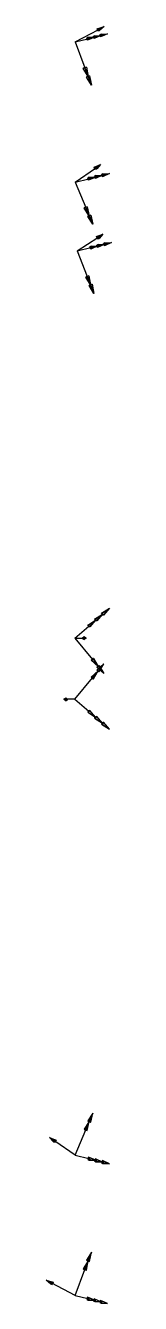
# Model space of a CAD drawing. Header units: millimetres. Extents: x -5736 to 14, y -73 to 73.
# Drawn here: x -2862.1 to -2854, y -68.4 to 69.3 of the extents above; entities that cross this region are included whole.
import ezdxf

# ---------------------------------------------------------------- set-up
doc = ezdxf.new("R2010")
doc.units = ezdxf.units.MM
for name, color, linetype in [('AutoDetect_16_66', 1, 'Continuous'), ('AutoDetect_54_64', 1, 'Continuous'), ('AutoDetect_57_55', 1, 'Continuous'), ('AutoDetect_59_61', 1, 'Continuous'), ('AutoDetect_62_58', 1, 'Continuous')]:
    doc.layers.add(name, color=color, linetype=linetype)

# ---------------------------------------------------------------- blocks, each defined once
blk = doc.blocks.new('Kontrollpunkt')
at = {"color": 0}
for q in [(0, 6), (8, 0), (0, 0, 4)]:
    blk.add_line((0, 0), q, dxfattribs=at)
for points in [[(0.25, 8, -0.25), (-0.25, 8, -0.25), (-0.25, 8, 0.25), (0, 10, 0), (-0.25, 8, -0.25), (0.25, 8, 0.25), (0, 10, 0), (0.25, 8, -0.25), (0.25, 8, 0.25), (-0.25, 8, 0.25)], [(0.25, 6, -0.25), (-0.25, 6, -0.25), (-0.25, 6, 0.25), (0, 8, 0), (-0.25, 6, -0.25), (0.25, 6, 0.25), (0, 8, 0), (0.25, 6, -0.25), (0.25, 6, 0.25), (-0.25, 6, 0.25)], [(0.25, 0.25, 4), (-0.25, 0.25, 4), (-0.25, -0.25, 4), (0, 0, 6), (-0.25, 0.25, 4), (0.25, -0.25, 4), (0, 0, 6), (0.25, 0.25, 4), (0.25, -0.25, 4), (-0.25, -0.25, 4)], [(0.25, 0.25, 6), (-0.25, 0.25, 6), (-0.25, -0.25, 6), (0, 0, 8), (-0.25, 0.25, 6), (0.25, -0.25, 6), (0, 0, 8), (0.25, 0.25, 6), (0.25, -0.25, 6), (-0.25, -0.25, 6)], [(0.25, 0.25, 8), (-0.25, 0.25, 8), (-0.25, -0.25, 8), (0, 0, 10), (-0.25, 0.25, 8), (0.25, -0.25, 8), (0, 0, 10), (0.25, 0.25, 8), (0.25, -0.25, 8), (-0.25, -0.25, 8)], [(8, 0.25, -0.25), (8, 0.25, 0.25), (8, -0.25, 0.25), (10, 0, 0), (8, 0.25, 0.25), (8, -0.25, -0.25), (10, 0, 0), (8, 0.25, -0.25), (8, -0.25, -0.25), (8, -0.25, 0.25)]]:
    blk.add_polyline3d(points, dxfattribs=at)

msp = doc.modelspace()

# ---------------------------------------------------------------- block references
at = {"layer": 'AutoDetect_16_66', "color": 1, "extrusion": (0.745265, 0.177214, -0.642788), "xscale": 0.5000000000000001, "yscale": 0.5000000000000001, "zscale": 0.5000000000000001, "rotation": 77.22452451883136}
msp.add_blockref('Kontrollpunkt', (705.09, -2106.55, -1849.31), dxfattribs=at)
at = {"layer": 'AutoDetect_54_64', "color": 1, "extrusion": (0.696357, 0.173648, -0.696371), "xscale": 0.5, "yscale": 0.5, "zscale": 0.5, "rotation": 80.28196291272884}
msp.add_blockref('Kontrollpunkt', (757.22, -2035.19, -1867.63), dxfattribs=at)
at = {"layer": 'AutoDetect_54_64', "color": 1, "extrusion": (0.743283, 0.18535, -0.642788), "xscale": 0.5000000000000001, "yscale": 0.5000000000000001, "zscale": 0.5000000000000001, "rotation": 76.28800562363772}
msp.add_blockref('Kontrollpunkt', (742.57, -1901.46, -2009.06), dxfattribs=at)
at = {"layer": 'AutoDetect_57_55', "color": 1, "extrusion": (0.74328, 0.642788, -0.185363), "xscale": 0.5, "yscale": 0.5, "zscale": 0.5, "rotation": 99.10713355319223}
msp.add_blockref('Kontrollpunkt', (1872.57, -666.44, -2072.66), dxfattribs=at)
at = {"layer": 'AutoDetect_59_61', "color": 1, "extrusion": (0.743283, -0.18535, -0.642788), "xscale": 0.5000000000000001, "yscale": 0.5000000000000001, "zscale": 0.5000000000000001, "rotation": 283.7119943763622}
msp.add_blockref('Kontrollpunkt', (-742.57, -1901.46, -2009.06), dxfattribs=at)
at = {"layer": 'AutoDetect_59_61', "color": 1, "extrusion": (0.696357, -0.173648, -0.696371), "xscale": 0.5000000000000001, "yscale": 0.5000000000000001, "zscale": 0.5000000000000001, "rotation": 279.7180370872712}
msp.add_blockref('Kontrollpunkt', (-757.22, -2035.19, -1867.63), dxfattribs=at)
at = {"layer": 'AutoDetect_62_58', "color": 1, "extrusion": (0.74328, -0.642788, -0.185363), "xscale": 0.5, "yscale": 0.5, "zscale": 0.5, "rotation": 260.8928664468078}
msp.add_blockref('Kontrollpunkt', (-1872.57, -666.44, -2072.66), dxfattribs=at)

doc.saveas('drawing.dxf')
